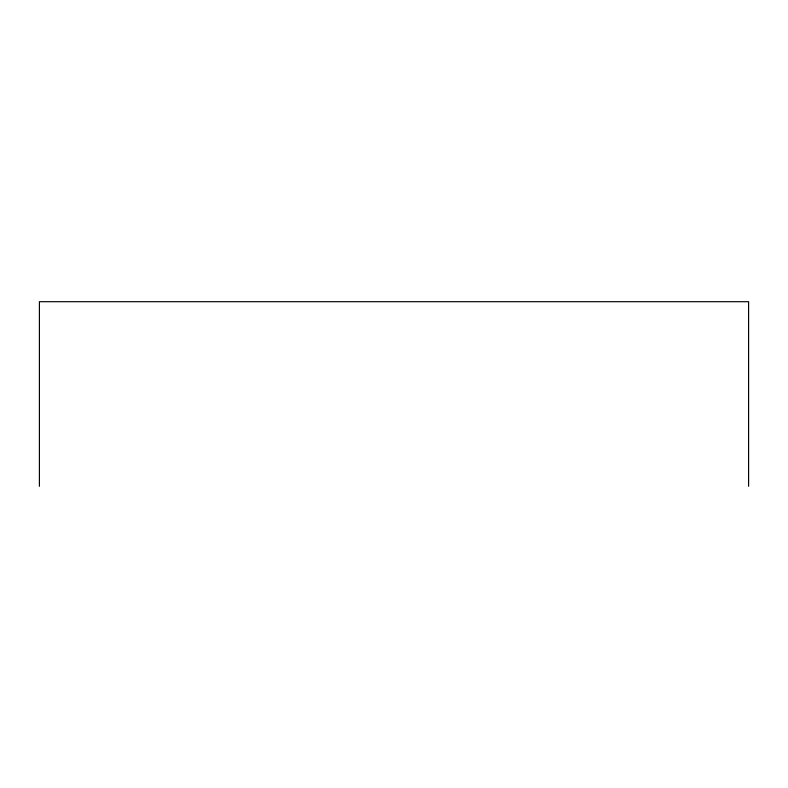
<?xml version="1.0" encoding="UTF-8"?>
<svg xmlns="http://www.w3.org/2000/svg" width="788" height="788" viewBox="0 0 788 788"><rect width="100%" height="100%" fill="white"/><g stroke="black" fill="none" stroke-linecap="round" stroke-linejoin="round"><path stroke-width="1.18" d="M748.6 486.304L748.6 301.696L39.4 301.696L39.4 486.304"/></g></svg>
